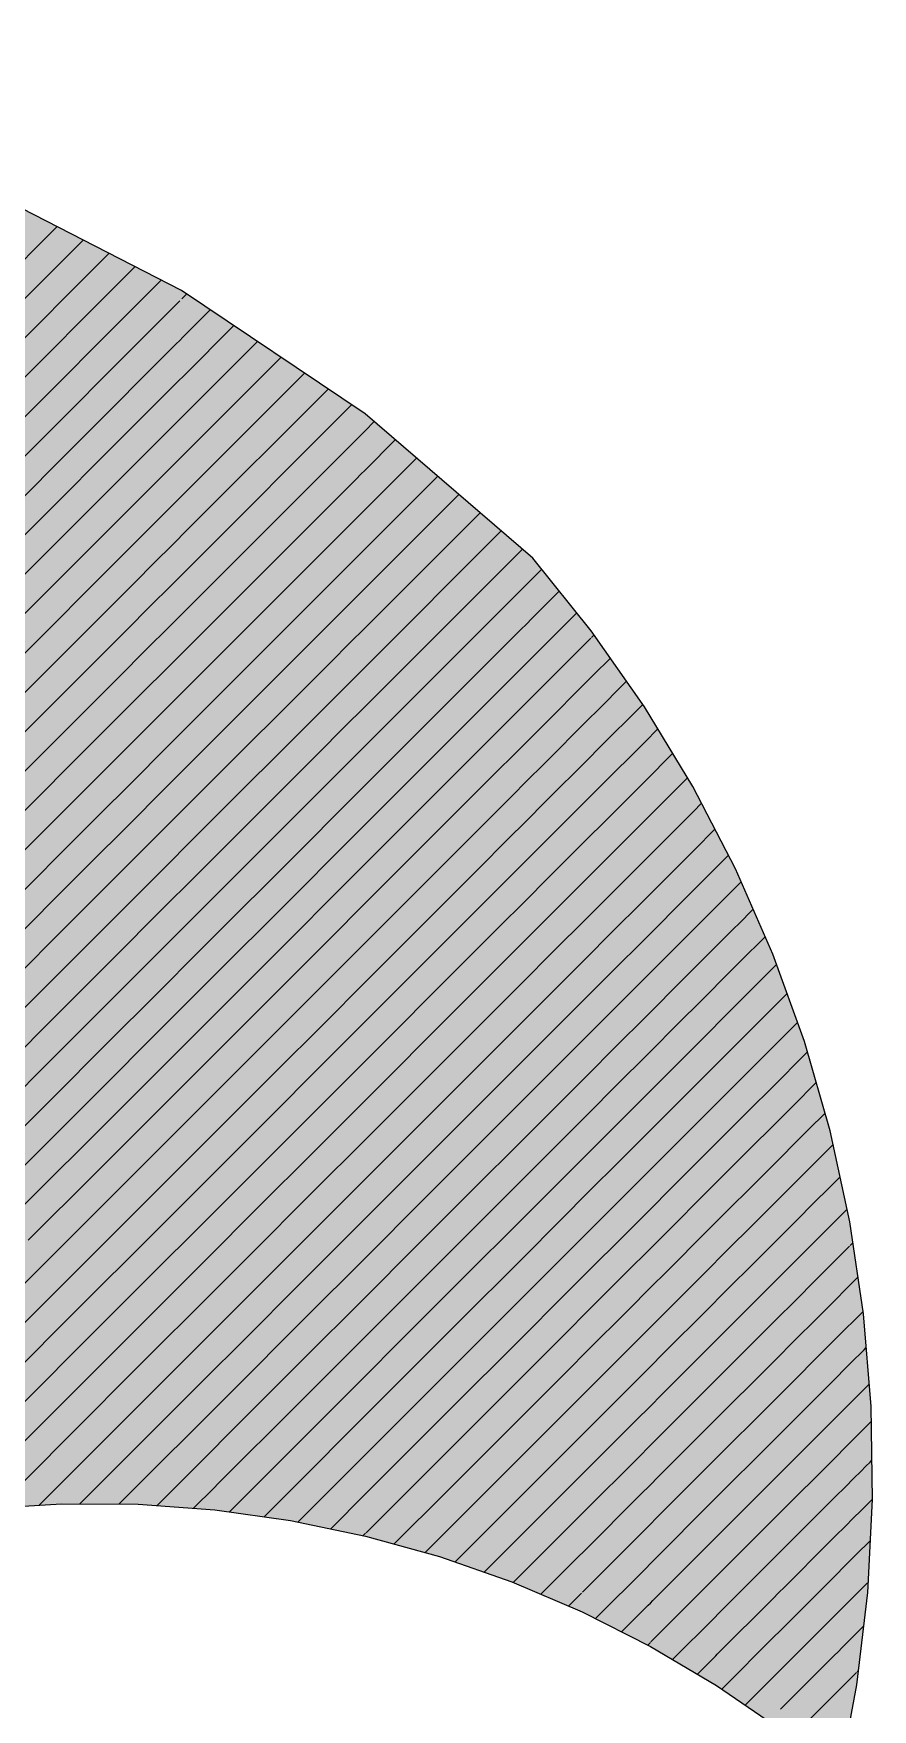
# Model space of a CAD drawing. Extents: x -15895 to 12929, y -2522 to 15173.
# Drawn here: x -8945.92 to -8938.39, y 11174.09 to 11189.13 of the extents above; entities that cross this region are included whole.
import ezdxf

# ---------------------------------------------------------------- set-up
doc = ezdxf.new("R2010")
doc.units = 0
doc.layers.add('MTH-CARIMBO-TXT1', color=1, linetype='Continuous')

msp = doc.modelspace()

# ---------------------------------------------------------------- linework, layer by layer
at = {"layer": 'MTH-CARIMBO-TXT1', "linetype": 'Continuous'}
for p, q in [((-8946.359, 11186.747), (-8945.708, 11187.397)), ((-8946.359, 11186.393), (-8945.475, 11187.277)), ((-8946.359, 11186.04), (-8945.241, 11187.158)), ((-8946.358, 11185.687), (-8945.007, 11187.038)), ((-8946.358, 11185.333), (-8944.774, 11186.918)), ((-8946.358, 11184.98), (-8944.607, 11186.731)), ((-8944.59, 11186.748), (-8944.545, 11186.793)), ((-8944.581, 11186.404), (-8944.333, 11186.651)), ((-8944.64, 11186.345), (-8944.608, 11186.376)), ((-8944.608, 11186.376), (-8944.581, 11186.404)), ((-8944.571, 11186.059), (-8944.122, 11186.509)), ((-8944.562, 11185.715), (-8943.911, 11186.367)), ((-8946.358, 11184.626), (-8944.675, 11186.309)), ((-8944.675, 11186.309), (-8944.64, 11186.345)), ((-8944.553, 11185.371), (-8943.699, 11186.224)), ((-8944.543, 11185.027), (-8943.488, 11186.082)), ((-8944.743, 11185.888), (-8944.678, 11185.952)), ((-8944.678, 11185.952), (-8944.621, 11186.01)), ((-8944.621, 11186.01), (-8944.571, 11186.059)), ((-8944.534, 11184.683), (-8943.276, 11185.94)), ((-8946.358, 11184.273), (-8944.743, 11185.888)), ((-8944.524, 11184.339), (-8943.065, 11185.798)), ((-8944.717, 11185.56), (-8944.634, 11185.643)), ((-8944.634, 11185.643), (-8944.562, 11185.715)), ((-8942.944, 11185.565), (-8942.863, 11185.647)), ((-8946.358, 11183.919), (-8944.811, 11185.466)), ((-8944.811, 11185.466), (-8944.717, 11185.56)), ((-8944.515, 11183.994), (-8942.968, 11185.541)), ((-8942.968, 11185.541), (-8942.955, 11185.554)), ((-8942.955, 11185.554), (-8942.944, 11185.565)), ((-8942.944, 11185.212), (-8942.673, 11185.483)), ((-8944.647, 11185.276), (-8944.553, 11185.371)), ((-8942.944, 11184.859), (-8942.483, 11185.32)), ((-8944.879, 11185.045), (-8944.756, 11185.168)), ((-8944.756, 11185.168), (-8944.647, 11185.276)), ((-8943.024, 11185.131), (-8942.981, 11185.175)), ((-8942.981, 11185.175), (-8942.944, 11185.212)), ((-8946.358, 11183.566), (-8944.879, 11185.045)), ((-8944.66, 11184.91), (-8944.543, 11185.027)), ((-8944.506, 11183.65), (-8943.024, 11185.131)), ((-8942.944, 11184.505), (-8942.293, 11185.156)), ((-8944.795, 11184.776), (-8944.66, 11184.91)), ((-8942.943, 11184.152), (-8942.102, 11184.993)), ((-8944.947, 11184.623), (-8944.795, 11184.776)), ((-8944.496, 11183.306), (-8943.081, 11184.722)), ((-8943.081, 11184.722), (-8943.006, 11184.796)), ((-8943.006, 11184.796), (-8942.944, 11184.859)), ((-8942.943, 11183.798), (-8941.912, 11184.829)), ((-8946.357, 11183.213), (-8944.947, 11184.623)), ((-8944.673, 11184.543), (-8944.534, 11184.683)), ((-8942.943, 11183.445), (-8941.722, 11184.666)), ((-8944.833, 11184.383), (-8944.673, 11184.543)), ((-8943.137, 11184.312), (-8943.032, 11184.417)), ((-8943.032, 11184.417), (-8942.944, 11184.505)), ((-8942.943, 11183.092), (-8941.532, 11184.502)), ((-8945.015, 11184.201), (-8944.833, 11184.383)), ((-8944.686, 11184.177), (-8944.524, 11184.339)), ((-8944.487, 11182.962), (-8943.137, 11184.312)), ((-8941.43, 11184.251), (-8941.358, 11184.323)), ((-8946.357, 11182.859), (-8945.015, 11184.201)), ((-8944.872, 11183.991), (-8944.686, 11184.177)), ((-8943.057, 11184.038), (-8942.943, 11184.152)), ((-8942.943, 11182.738), (-8941.475, 11184.206)), ((-8941.475, 11184.206), (-8941.457, 11184.224)), ((-8941.457, 11184.224), (-8941.442, 11184.239)), ((-8941.442, 11184.239), (-8941.43, 11184.251)), ((-8941.414, 11183.913), (-8941.201, 11184.127)), ((-8945.083, 11183.78), (-8944.872, 11183.991)), ((-8944.699, 11183.81), (-8944.515, 11183.994)), ((-8943.193, 11183.902), (-8943.057, 11184.038)), ((-8944.911, 11183.599), (-8944.699, 11183.81)), ((-8944.478, 11182.618), (-8943.193, 11183.902)), ((-8941.548, 11183.779), (-8941.493, 11183.834)), ((-8941.493, 11183.834), (-8941.449, 11183.878)), ((-8941.449, 11183.878), (-8941.414, 11183.913)), ((-8941.399, 11183.575), (-8941.043, 11183.931)), ((-8946.357, 11182.506), (-8945.083, 11183.78)), ((-8943.249, 11183.492), (-8943.083, 11183.659)), ((-8943.083, 11183.659), (-8942.943, 11183.798)), ((-8942.943, 11182.385), (-8941.548, 11183.779)), ((-8941.383, 11183.238), (-8940.916, 11183.705)), ((-8940.911, 11183.709), (-8940.888, 11183.733)), ((-8945.151, 11183.358), (-8944.911, 11183.599)), ((-8944.713, 11183.443), (-8944.506, 11183.65)), ((-8941.53, 11183.444), (-8941.457, 11183.517)), ((-8941.457, 11183.517), (-8941.399, 11183.575)), ((-8940.892, 11183.375), (-8940.742, 11183.525)), ((-8946.357, 11182.152), (-8945.151, 11183.358)), ((-8944.95, 11183.206), (-8944.713, 11183.443)), ((-8944.468, 11182.273), (-8943.249, 11183.492)), ((-8943.108, 11183.28), (-8942.943, 11183.445)), ((-8941.621, 11183.353), (-8941.53, 11183.444)), ((-8940.919, 11183.348), (-8940.892, 11183.375)), ((-8944.726, 11183.077), (-8944.496, 11183.306)), ((-8943.306, 11183.082), (-8943.108, 11183.28)), ((-8942.942, 11182.032), (-8941.621, 11183.353)), ((-8941.464, 11183.156), (-8941.383, 11183.238)), ((-8941.367, 11182.9), (-8940.919, 11183.348)), ((-8940.872, 11183.041), (-8940.596, 11183.317)), ((-8945.219, 11182.937), (-8944.95, 11183.206)), ((-8944.988, 11182.814), (-8944.726, 11183.077)), ((-8944.459, 11181.929), (-8943.306, 11183.082)), ((-8943.134, 11182.901), (-8942.943, 11183.092)), ((-8941.566, 11183.054), (-8941.464, 11183.156)), ((-8940.853, 11182.707), (-8940.451, 11183.109)), ((-8946.357, 11181.799), (-8945.219, 11182.937)), ((-8944.739, 11182.71), (-8944.487, 11182.962)), ((-8942.942, 11181.678), (-8941.694, 11182.926)), ((-8941.694, 11182.926), (-8941.566, 11183.054)), ((-8941.351, 11182.562), (-8940.922, 11182.991)), ((-8940.922, 11182.991), (-8940.872, 11183.041)), ((-8945.287, 11182.515), (-8944.988, 11182.814)), ((-8943.362, 11182.673), (-8943.134, 11182.901)), ((-8941.603, 11182.664), (-8941.472, 11182.795)), ((-8941.472, 11182.795), (-8941.367, 11182.9)), ((-8940.833, 11182.373), (-8940.434, 11182.772)), ((-8940.434, 11182.772), (-8940.316, 11182.89)), ((-8945.027, 11182.422), (-8944.739, 11182.71)), ((-8944.752, 11182.343), (-8944.478, 11182.618)), ((-8944.449, 11181.585), (-8943.362, 11182.673)), ((-8943.159, 11182.522), (-8942.943, 11182.738)), ((-8941.767, 11182.5), (-8941.603, 11182.664)), ((-8941.335, 11182.225), (-8940.925, 11182.634)), ((-8940.925, 11182.634), (-8940.853, 11182.707)), ((-8940.431, 11182.421), (-8940.183, 11182.67)), ((-8946.357, 11181.446), (-8945.287, 11182.515)), ((-8943.418, 11182.263), (-8943.159, 11182.522)), ((-8942.942, 11181.325), (-8941.767, 11182.5)), ((-8941.479, 11182.434), (-8941.351, 11182.562)), ((-8945.355, 11182.094), (-8945.027, 11182.422)), ((-8945.066, 11182.029), (-8944.752, 11182.343)), ((-8943.185, 11182.143), (-8942.943, 11182.385)), ((-8941.639, 11182.274), (-8941.479, 11182.434)), ((-8940.928, 11182.278), (-8940.833, 11182.373)), ((-8940.813, 11182.039), (-8940.431, 11182.421)), ((-8940.429, 11182.07), (-8940.049, 11182.45)), ((-8944.765, 11181.977), (-8944.468, 11182.273)), ((-8944.44, 11181.241), (-8943.418, 11182.263)), ((-8941.84, 11182.073), (-8941.639, 11182.274)), ((-8941.487, 11182.073), (-8941.335, 11182.225)), ((-8941.319, 11181.887), (-8940.928, 11182.278)), ((-8939.997, 11182.148), (-8939.924, 11182.222)), ((-8946.357, 11181.092), (-8945.355, 11182.094)), ((-8945.423, 11181.672), (-8945.066, 11182.029)), ((-8943.474, 11181.853), (-8943.185, 11182.143)), ((-8943.21, 11181.764), (-8942.942, 11182.032)), ((-8942.942, 11180.971), (-8941.84, 11182.073)), ((-8941.676, 11181.884), (-8941.487, 11182.073)), ((-8940.932, 11181.921), (-8940.813, 11182.039)), ((-8940.794, 11181.705), (-8940.429, 11182.07)), ((-8940.427, 11181.719), (-8940.015, 11182.131)), ((-8940.015, 11182.131), (-8939.997, 11182.148)), ((-8945.105, 11181.637), (-8944.765, 11181.977)), ((-8944.778, 11181.61), (-8944.459, 11181.929)), ((-8944.431, 11180.897), (-8943.474, 11181.853)), ((-8941.913, 11181.647), (-8941.676, 11181.884)), ((-8941.494, 11181.712), (-8941.319, 11181.887)), ((-8941.303, 11181.549), (-8940.932, 11181.921)), ((-8939.988, 11181.804), (-8939.803, 11181.989)), ((-8943.531, 11181.443), (-8943.21, 11181.764)), ((-8941.712, 11181.494), (-8941.494, 11181.712)), ((-8940.935, 11181.564), (-8940.794, 11181.705)), ((-8940.774, 11181.371), (-8940.427, 11181.719)), ((-8940.425, 11181.367), (-8940.033, 11181.759)), ((-8940.033, 11181.759), (-8939.988, 11181.804)), ((-8939.979, 11181.46), (-8939.682, 11181.756)), ((-8946.356, 11180.739), (-8945.423, 11181.672)), ((-8945.491, 11181.251), (-8945.105, 11181.637)), ((-8945.143, 11181.245), (-8944.778, 11181.61)), ((-8944.791, 11181.244), (-8944.449, 11181.585)), ((-8943.236, 11181.384), (-8942.942, 11181.678)), ((-8942.942, 11180.618), (-8941.913, 11181.647)), ((-8941.288, 11181.211), (-8940.935, 11181.564)), ((-8944.421, 11180.553), (-8943.531, 11181.443)), ((-8941.986, 11181.22), (-8941.712, 11181.494)), ((-8941.501, 11181.351), (-8941.303, 11181.549)), ((-8940.051, 11181.387), (-8939.979, 11181.46)), ((-8939.97, 11181.115), (-8939.622, 11181.462)), ((-8939.622, 11181.462), (-8939.61, 11181.475)), ((-8939.61, 11181.475), (-8939.568, 11181.517)), ((-8943.587, 11181.033), (-8943.236, 11181.384)), ((-8943.261, 11181.005), (-8942.942, 11181.325)), ((-8941.749, 11181.104), (-8941.501, 11181.351)), ((-8940.938, 11181.207), (-8940.774, 11181.371)), ((-8940.755, 11181.037), (-8940.425, 11181.367)), ((-8940.422, 11181.016), (-8940.051, 11181.387)), ((-8939.593, 11181.138), (-8939.46, 11181.271)), ((-8946.356, 11180.385), (-8945.491, 11181.251)), ((-8945.559, 11180.829), (-8945.143, 11181.245)), ((-8945.182, 11180.852), (-8944.791, 11181.244)), ((-8944.804, 11180.877), (-8944.44, 11181.241)), ((-8942.942, 11180.265), (-8941.986, 11181.22)), ((-8942.059, 11180.794), (-8941.749, 11181.104)), ((-8941.509, 11180.99), (-8941.288, 11181.211)), ((-8941.272, 11180.874), (-8940.938, 11181.207)), ((-8940.07, 11181.015), (-8939.97, 11181.115)), ((-8939.631, 11181.1), (-8939.593, 11181.138)), ((-8944.412, 11180.208), (-8943.587, 11181.033)), ((-8943.643, 11180.624), (-8943.261, 11181.005)), ((-8943.287, 11180.626), (-8942.942, 11180.971)), ((-8941.785, 11180.714), (-8941.509, 11180.99)), ((-8940.941, 11180.851), (-8940.755, 11181.037)), ((-8940.735, 11180.703), (-8940.422, 11181.016)), ((-8940.42, 11180.665), (-8940.07, 11181.015)), ((-8939.961, 11180.771), (-8939.631, 11181.1)), ((-8939.576, 11180.802), (-8939.352, 11181.025)), ((-8946.356, 11180.032), (-8945.559, 11180.829)), ((-8945.627, 11180.408), (-8945.182, 11180.852)), ((-8945.221, 11180.46), (-8944.804, 11180.877)), ((-8944.817, 11180.51), (-8944.431, 11180.897)), ((-8941.516, 11180.629), (-8941.272, 11180.874)), ((-8941.256, 11180.536), (-8940.941, 11180.851)), ((-8939.639, 11180.738), (-8939.576, 11180.802)), ((-8942.941, 11179.911), (-8942.059, 11180.794)), ((-8942.132, 11180.367), (-8941.785, 11180.714)), ((-8940.945, 11180.494), (-8940.735, 11180.703)), ((-8940.716, 11180.369), (-8940.42, 11180.665)), ((-8940.088, 11180.643), (-8939.961, 11180.771)), ((-8939.951, 11180.426), (-8939.639, 11180.738)), ((-8939.558, 11180.466), (-8939.283, 11180.742)), ((-8939.283, 11180.742), (-8939.25, 11180.774)), ((-8945.26, 11180.068), (-8944.817, 11180.51)), ((-8944.83, 11180.144), (-8944.421, 11180.553)), ((-8944.403, 11179.864), (-8943.643, 11180.624)), ((-8943.699, 11180.214), (-8943.287, 11180.626)), ((-8943.312, 11180.247), (-8942.942, 11180.618)), ((-8941.822, 11180.324), (-8941.516, 11180.629)), ((-8941.524, 11180.268), (-8941.256, 11180.536)), ((-8940.418, 11180.313), (-8940.088, 11180.643)), ((-8939.279, 11180.391), (-8939.156, 11180.515)), ((-8946.356, 11179.678), (-8945.627, 11180.408)), ((-8945.695, 11179.986), (-8945.221, 11180.46)), ((-8942.941, 11179.558), (-8942.132, 11180.367)), ((-8941.24, 11180.198), (-8940.945, 11180.494)), ((-8940.948, 11180.137), (-8940.716, 11180.369)), ((-8940.106, 11180.272), (-8939.951, 11180.426)), ((-8939.942, 11180.082), (-8939.648, 11180.376)), ((-8939.648, 11180.376), (-8939.558, 11180.466)), ((-8939.541, 11180.129), (-8939.279, 11180.391)), ((-8944.843, 11179.777), (-8944.412, 11180.208)), ((-8944.393, 11179.52), (-8943.699, 11180.214)), ((-8943.756, 11179.804), (-8943.312, 11180.247)), ((-8943.338, 11179.868), (-8942.942, 11180.265)), ((-8942.205, 11179.941), (-8941.822, 11180.324)), ((-8941.858, 11179.934), (-8941.524, 11180.268)), ((-8940.696, 11180.035), (-8940.418, 11180.313)), ((-8940.415, 11179.962), (-8940.106, 11180.272)), ((-8939.276, 11180.041), (-8939.062, 11180.255)), ((-8945.763, 11179.565), (-8945.26, 11180.068)), ((-8945.298, 11179.675), (-8944.83, 11180.144)), ((-8941.531, 11179.907), (-8941.24, 11180.198)), ((-8941.224, 11179.861), (-8940.948, 11180.137)), ((-8940.124, 11179.9), (-8939.942, 11180.082)), ((-8939.656, 11180.014), (-8939.541, 11180.129)), ((-8946.356, 11179.325), (-8945.695, 11179.986)), ((-8943.363, 11179.489), (-8942.941, 11179.911)), ((-8942.941, 11179.204), (-8942.205, 11179.941)), ((-8942.278, 11179.514), (-8941.858, 11179.934)), ((-8941.895, 11179.544), (-8941.531, 11179.907)), ((-8940.951, 11179.78), (-8940.696, 11180.035)), ((-8940.677, 11179.701), (-8940.415, 11179.962)), ((-8940.413, 11179.611), (-8940.124, 11179.9)), ((-8939.933, 11179.737), (-8939.656, 11180.014)), ((-8939.524, 11179.793), (-8939.276, 11180.041)), ((-8939.273, 11179.69), (-8939.005, 11179.959)), ((-8939.005, 11179.959), (-8938.995, 11179.969)), ((-8938.995, 11179.969), (-8938.973, 11179.99)), ((-8945.337, 11179.283), (-8944.843, 11179.777)), ((-8944.856, 11179.411), (-8944.403, 11179.864)), ((-8944.384, 11179.176), (-8943.756, 11179.804)), ((-8943.812, 11179.394), (-8943.338, 11179.868)), ((-8941.539, 11179.546), (-8941.224, 11179.861)), ((-8941.208, 11179.523), (-8940.951, 11179.78)), ((-8939.665, 11179.652), (-8939.524, 11179.793)), ((-8945.831, 11179.143), (-8945.298, 11179.675)), ((-8940.954, 11179.423), (-8940.677, 11179.701)), ((-8940.657, 11179.367), (-8940.413, 11179.611)), ((-8940.142, 11179.528), (-8939.933, 11179.737)), ((-8939.924, 11179.393), (-8939.665, 11179.652)), ((-8939.507, 11179.457), (-8939.273, 11179.69)), ((-8939.018, 11179.592), (-8938.978, 11179.631)), ((-8938.978, 11179.631), (-8938.894, 11179.715)), ((-8946.356, 11178.972), (-8945.763, 11179.565)), ((-8944.869, 11179.044), (-8944.393, 11179.52)), ((-8943.868, 11178.984), (-8943.363, 11179.489)), ((-8943.389, 11179.11), (-8942.941, 11179.558)), ((-8942.941, 11178.851), (-8942.278, 11179.514)), ((-8942.351, 11179.088), (-8941.895, 11179.544)), ((-8941.931, 11179.154), (-8941.539, 11179.546)), ((-8941.546, 11179.185), (-8941.208, 11179.523)), ((-8940.411, 11179.26), (-8940.142, 11179.528)), ((-8939.673, 11179.29), (-8939.507, 11179.457)), ((-8939.27, 11179.34), (-8939.018, 11179.592)), ((-8945.376, 11178.891), (-8944.856, 11179.411)), ((-8944.374, 11178.832), (-8943.812, 11179.394)), ((-8941.193, 11179.185), (-8940.954, 11179.423)), ((-8940.957, 11179.067), (-8940.657, 11179.367)), ((-8940.161, 11179.156), (-8939.924, 11179.393)), ((-8939.489, 11179.121), (-8939.27, 11179.34)), ((-8938.962, 11179.294), (-8938.815, 11179.441)), ((-8945.899, 11178.722), (-8945.337, 11179.283)), ((-8944.882, 11178.677), (-8944.384, 11179.176)), ((-8943.415, 11178.731), (-8942.941, 11179.204)), ((-8942.424, 11178.661), (-8941.931, 11179.154)), ((-8941.968, 11178.764), (-8941.546, 11179.185)), ((-8941.553, 11178.824), (-8941.193, 11179.185)), ((-8940.637, 11179.033), (-8940.411, 11179.26)), ((-8940.409, 11178.908), (-8940.161, 11179.156)), ((-8939.915, 11179.049), (-8939.673, 11179.29)), ((-8939.267, 11178.989), (-8939.031, 11179.225)), ((-8939.031, 11179.225), (-8938.962, 11179.294)), ((-8938.767, 11179.136), (-8938.743, 11179.16)), ((-8946.356, 11178.618), (-8945.831, 11179.143)), ((-8945.415, 11178.499), (-8944.869, 11179.044)), ((-8943.924, 11178.575), (-8943.389, 11179.11)), ((-8942.941, 11178.498), (-8942.351, 11179.088)), ((-8941.177, 11178.847), (-8940.957, 11179.067)), ((-8940.961, 11178.71), (-8940.637, 11179.033)), ((-8940.179, 11178.785), (-8939.915, 11179.049)), ((-8939.681, 11178.928), (-8939.489, 11179.121)), ((-8938.946, 11178.957), (-8938.767, 11179.136)), ((-8945.967, 11178.3), (-8945.376, 11178.891)), ((-8944.365, 11178.487), (-8943.868, 11178.984)), ((-8943.44, 11178.352), (-8942.941, 11178.851)), ((-8941.561, 11178.463), (-8941.177, 11178.847)), ((-8940.618, 11178.699), (-8940.409, 11178.908)), ((-8939.906, 11178.704), (-8939.681, 11178.928)), ((-8939.472, 11178.784), (-8939.267, 11178.989)), ((-8939.264, 11178.639), (-8939.044, 11178.859)), ((-8939.044, 11178.859), (-8938.946, 11178.957)), ((-8938.762, 11178.787), (-8938.68, 11178.869)), ((-8946.356, 11178.265), (-8945.899, 11178.722)), ((-8944.895, 11178.311), (-8944.374, 11178.832)), ((-8943.981, 11178.165), (-8943.415, 11178.731)), ((-8942.497, 11178.235), (-8941.968, 11178.764)), ((-8942.004, 11178.374), (-8941.553, 11178.824)), ((-8941.161, 11178.51), (-8940.961, 11178.71)), ((-8940.964, 11178.353), (-8940.618, 11178.699)), ((-8940.406, 11178.557), (-8940.179, 11178.785)), ((-8940.197, 11178.413), (-8939.906, 11178.704)), ((-8939.69, 11178.566), (-8939.472, 11178.784)), ((-8938.93, 11178.62), (-8938.762, 11178.787)), ((-8945.453, 11178.106), (-8944.882, 11178.677)), ((-8944.356, 11178.143), (-8943.924, 11178.575)), ((-8942.941, 11178.144), (-8942.424, 11178.661)), ((-8940.598, 11178.365), (-8940.406, 11178.557)), ((-8939.897, 11178.36), (-8939.69, 11178.566)), ((-8939.455, 11178.448), (-8939.264, 11178.639)), ((-8939.057, 11178.492), (-8938.93, 11178.62)), ((-8938.757, 11178.439), (-8938.617, 11178.579)), ((-8946.035, 11177.879), (-8945.415, 11178.499)), ((-8944.908, 11177.944), (-8944.365, 11178.487)), ((-8943.466, 11177.973), (-8942.941, 11178.498)), ((-8942.041, 11177.983), (-8941.561, 11178.463)), ((-8941.568, 11178.102), (-8941.161, 11178.51)), ((-8940.404, 11178.206), (-8940.197, 11178.413)), ((-8939.698, 11178.205), (-8939.455, 11178.448)), ((-8939.261, 11178.289), (-8939.057, 11178.492)), ((-8938.913, 11178.282), (-8938.757, 11178.439)), ((-8945.492, 11177.714), (-8944.895, 11178.311)), ((-8944.037, 11177.755), (-8943.44, 11178.352)), ((-8942.57, 11177.808), (-8942.004, 11178.374)), ((-8941.145, 11178.172), (-8940.964, 11178.353)), ((-8940.967, 11177.996), (-8940.598, 11178.365)), ((-8940.215, 11178.041), (-8939.897, 11178.36)), ((-8939.437, 11178.112), (-8939.261, 11178.289)), ((-8939.071, 11178.125), (-8938.913, 11178.282)), ((-8938.751, 11178.091), (-8938.596, 11178.246)), ((-8938.589, 11178.253), (-8938.564, 11178.278)), ((-8946.103, 11177.457), (-8945.453, 11178.106)), ((-8944.922, 11177.578), (-8944.356, 11178.143)), ((-8944.346, 11177.799), (-8943.981, 11178.165)), ((-8943.491, 11177.594), (-8942.941, 11178.144)), ((-8942.94, 11177.791), (-8942.497, 11178.235)), ((-8942.077, 11177.593), (-8941.568, 11178.102)), ((-8941.576, 11177.741), (-8941.145, 11178.172)), ((-8940.579, 11178.031), (-8940.404, 11178.206)), ((-8939.888, 11178.015), (-8939.698, 11178.205)), ((-8939.707, 11177.843), (-8939.437, 11178.112)), ((-8939.258, 11177.938), (-8939.071, 11178.125)), ((-8945.531, 11177.322), (-8944.908, 11177.944)), ((-8944.093, 11177.345), (-8943.466, 11177.973)), ((-8942.643, 11177.382), (-8942.041, 11177.983)), ((-8941.129, 11177.834), (-8940.967, 11177.996)), ((-8940.97, 11177.64), (-8940.579, 11178.031)), ((-8940.402, 11177.855), (-8940.215, 11178.041)), ((-8940.233, 11177.669), (-8939.888, 11178.015)), ((-8939.084, 11177.758), (-8938.897, 11177.945)), ((-8938.897, 11177.945), (-8938.751, 11178.091)), ((-8938.584, 11177.905), (-8938.519, 11177.97)), ((-8944.935, 11177.211), (-8944.346, 11177.799)), ((-8942.94, 11177.437), (-8942.57, 11177.808)), ((-8941.583, 11177.38), (-8941.129, 11177.834)), ((-8940.559, 11177.697), (-8940.402, 11177.855)), ((-8939.878, 11177.671), (-8939.707, 11177.843)), ((-8939.42, 11177.776), (-8939.258, 11177.938)), ((-8938.746, 11177.742), (-8938.603, 11177.886)), ((-8938.603, 11177.886), (-8938.584, 11177.905)), ((-8946.17, 11177.036), (-8945.492, 11177.714)), ((-8944.337, 11177.455), (-8944.037, 11177.755)), ((-8943.517, 11177.215), (-8942.94, 11177.791)), ((-8942.114, 11177.203), (-8941.576, 11177.741)), ((-8940.974, 11177.283), (-8940.559, 11177.697)), ((-8940.399, 11177.503), (-8940.233, 11177.669)), ((-8940.252, 11177.298), (-8939.878, 11177.671)), ((-8939.715, 11177.481), (-8939.42, 11177.776)), ((-8939.255, 11177.588), (-8939.084, 11177.758)), ((-8938.881, 11177.608), (-8938.746, 11177.742)), ((-8938.578, 11177.557), (-8938.473, 11177.662)), ((-8945.57, 11176.929), (-8944.922, 11177.578)), ((-8944.149, 11176.935), (-8943.491, 11177.594)), ((-8942.715, 11176.955), (-8942.077, 11177.593)), ((-8941.591, 11177.019), (-8941.113, 11177.497)), ((-8941.113, 11177.497), (-8940.97, 11177.64)), ((-8940.54, 11177.363), (-8940.399, 11177.503)), ((-8939.403, 11177.439), (-8939.255, 11177.588)), ((-8939.097, 11177.392), (-8938.881, 11177.608)), ((-8938.741, 11177.394), (-8938.609, 11177.526)), ((-8938.609, 11177.526), (-8938.578, 11177.557)), ((-8944.948, 11176.844), (-8944.337, 11177.455)), ((-8944.328, 11177.111), (-8944.093, 11177.345)), ((-8943.542, 11176.835), (-8942.94, 11177.437)), ((-8942.94, 11177.084), (-8942.643, 11177.382)), ((-8942.15, 11176.813), (-8941.583, 11177.38)), ((-8940.977, 11176.926), (-8940.54, 11177.363)), ((-8939.869, 11177.326), (-8939.715, 11177.481)), ((-8939.724, 11177.119), (-8939.403, 11177.439)), ((-8939.251, 11177.237), (-8939.097, 11177.392)), ((-8938.864, 11177.271), (-8938.741, 11177.394)), ((-8946.238, 11176.614), (-8945.531, 11177.322)), ((-8945.608, 11176.537), (-8944.935, 11177.211)), ((-8944.206, 11176.526), (-8943.517, 11177.215)), ((-8942.788, 11176.529), (-8942.114, 11177.203)), ((-8941.097, 11177.159), (-8940.974, 11177.283)), ((-8940.397, 11177.152), (-8940.252, 11177.298)), ((-8940.27, 11176.926), (-8939.869, 11177.326)), ((-8939.386, 11177.103), (-8939.251, 11177.237)), ((-8939.11, 11177.025), (-8938.864, 11177.271)), ((-8938.616, 11177.166), (-8938.573, 11177.208)), ((-8938.573, 11177.208), (-8938.475, 11177.306)), ((-8938.475, 11177.306), (-8938.465, 11177.317)), ((-8938.465, 11177.317), (-8938.445, 11177.337)), ((-8944.961, 11176.478), (-8944.328, 11177.111)), ((-8943.568, 11176.456), (-8942.94, 11177.084)), ((-8941.598, 11176.658), (-8941.097, 11177.159)), ((-8940.52, 11177.029), (-8940.397, 11177.152)), ((-8939.86, 11176.982), (-8939.724, 11177.119)), ((-8939.732, 11176.757), (-8939.386, 11177.103)), ((-8938.848, 11176.934), (-8938.736, 11177.046)), ((-8938.736, 11177.046), (-8938.616, 11177.166)), ((-8946.306, 11176.193), (-8945.57, 11176.929)), ((-8944.318, 11176.767), (-8944.149, 11176.935)), ((-8942.94, 11176.731), (-8942.715, 11176.955)), ((-8942.187, 11176.423), (-8941.591, 11177.019)), ((-8941.082, 11176.821), (-8940.977, 11176.926)), ((-8940.98, 11176.569), (-8940.52, 11177.029)), ((-8940.395, 11176.801), (-8940.27, 11176.926)), ((-8940.288, 11176.554), (-8939.86, 11176.982)), ((-8939.248, 11176.887), (-8939.11, 11177.025)), ((-8939.123, 11176.658), (-8938.848, 11176.934)), ((-8938.568, 11176.86), (-8938.482, 11176.946)), ((-8938.482, 11176.946), (-8938.459, 11176.969)), ((-8938.459, 11176.969), (-8938.418, 11177.01)), ((-8945.647, 11176.145), (-8944.948, 11176.844)), ((-8944.974, 11176.111), (-8944.318, 11176.767)), ((-8944.262, 11176.116), (-8943.542, 11176.835)), ((-8942.861, 11176.102), (-8942.15, 11176.813)), ((-8941.606, 11176.297), (-8941.082, 11176.821)), ((-8940.5, 11176.695), (-8940.395, 11176.801)), ((-8939.851, 11176.638), (-8939.732, 11176.757)), ((-8939.74, 11176.395), (-8939.368, 11176.767)), ((-8939.368, 11176.767), (-8939.248, 11176.887)), ((-8938.73, 11176.698), (-8938.622, 11176.806)), ((-8938.622, 11176.806), (-8938.568, 11176.86)), ((-8943.593, 11176.077), (-8942.94, 11176.731)), ((-8942.223, 11176.033), (-8941.598, 11176.658)), ((-8940.983, 11176.212), (-8940.5, 11176.695)), ((-8940.306, 11176.182), (-8939.851, 11176.638)), ((-8939.245, 11176.536), (-8939.123, 11176.658)), ((-8939.137, 11176.291), (-8938.832, 11176.596)), ((-8938.832, 11176.596), (-8938.73, 11176.698)), ((-8938.488, 11176.586), (-8938.454, 11176.62)), ((-8938.454, 11176.62), (-8938.404, 11176.67)), ((-8946.245, 11175.9), (-8945.608, 11176.537)), ((-8945.505, 11175.934), (-8944.961, 11176.478)), ((-8944.309, 11176.422), (-8944.206, 11176.526)), ((-8944.162, 11175.862), (-8943.568, 11176.456)), ((-8942.94, 11176.377), (-8942.788, 11176.529)), ((-8941.613, 11175.936), (-8941.066, 11176.483)), ((-8941.066, 11176.483), (-8940.98, 11176.569)), ((-8940.481, 11176.361), (-8940.393, 11176.45)), ((-8940.393, 11176.45), (-8940.288, 11176.554)), ((-8939.351, 11176.43), (-8939.245, 11176.536)), ((-8938.725, 11176.349), (-8938.628, 11176.446)), ((-8938.628, 11176.446), (-8938.563, 11176.512)), ((-8938.563, 11176.512), (-8938.488, 11176.586)), ((-8944.813, 11175.918), (-8944.309, 11176.422)), ((-8943.545, 11175.772), (-8942.94, 11176.377)), ((-8942.934, 11175.676), (-8942.187, 11176.423)), ((-8942.26, 11175.643), (-8941.606, 11176.297)), ((-8940.987, 11175.856), (-8940.481, 11176.361)), ((-8940.324, 11175.811), (-8939.842, 11176.293)), ((-8939.842, 11176.293), (-8939.74, 11176.395)), ((-8939.749, 11176.033), (-8939.351, 11176.43)), ((-8939.242, 11176.186), (-8939.137, 11176.291)), ((-8938.815, 11176.259), (-8938.725, 11176.349)), ((-8938.449, 11176.272), (-8938.41, 11176.31)), ((-8938.41, 11176.31), (-8938.394, 11176.327)), ((-8945.869, 11175.923), (-8945.647, 11176.145)), ((-8941.62, 11175.575), (-8941.05, 11176.146)), ((-8941.05, 11176.146), (-8940.983, 11176.212)), ((-8940.39, 11176.098), (-8940.306, 11176.182)), ((-8939.334, 11176.094), (-8939.242, 11176.186)), ((-8939.15, 11175.925), (-8938.815, 11176.259)), ((-8938.635, 11176.086), (-8938.557, 11176.164)), ((-8938.557, 11176.164), (-8938.495, 11176.226)), ((-8938.495, 11176.226), (-8938.449, 11176.272)), ((-8945.153, 11175.932), (-8944.974, 11176.111)), ((-8944.483, 11175.895), (-8944.3, 11176.078)), ((-8944.3, 11176.078), (-8944.262, 11176.116)), ((-8943.851, 11175.819), (-8943.593, 11176.077)), ((-8943.252, 11175.711), (-8942.94, 11176.024)), ((-8942.94, 11176.024), (-8942.861, 11176.102)), ((-8942.682, 11175.575), (-8942.223, 11176.033)), ((-8940.99, 11175.499), (-8940.461, 11176.027)), ((-8940.461, 11176.027), (-8940.39, 11176.098)), ((-8939.833, 11175.949), (-8939.749, 11176.033)), ((-8939.757, 11175.671), (-8939.334, 11176.094)), ((-8938.799, 11175.922), (-8938.72, 11176.001)), ((-8938.72, 11176.001), (-8938.635, 11176.086)), ((-8942.136, 11175.413), (-8941.613, 11175.936)), ((-8941.034, 11175.808), (-8940.987, 11175.856)), ((-8940.343, 11175.439), (-8939.833, 11175.949)), ((-8939.239, 11175.835), (-8939.15, 11175.925)), ((-8939.163, 11175.558), (-8938.799, 11175.922)), ((-8938.552, 11175.815), (-8938.501, 11175.866)), ((-8938.501, 11175.866), (-8938.443, 11175.924)), ((-8938.443, 11175.924), (-8938.417, 11175.95)), ((-8938.417, 11175.95), (-8938.389, 11175.978)), ((-8941.613, 11175.229), (-8941.034, 11175.808)), ((-8940.993, 11175.142), (-8940.442, 11175.693)), ((-8940.442, 11175.693), (-8940.388, 11175.747)), ((-8940.388, 11175.747), (-8940.324, 11175.811)), ((-8939.766, 11175.309), (-8939.317, 11175.758)), ((-8939.317, 11175.758), (-8939.239, 11175.835)), ((-8938.714, 11175.653), (-8938.641, 11175.726)), ((-8938.641, 11175.726), (-8938.552, 11175.815)), ((-8942.96, 11175.65), (-8942.939, 11175.671)), ((-8942.405, 11175.498), (-8942.26, 11175.643)), ((-8941.874, 11175.322), (-8941.62, 11175.575)), ((-8940.361, 11175.067), (-8939.824, 11175.604)), ((-8939.824, 11175.604), (-8939.757, 11175.671)), ((-8939.236, 11175.485), (-8939.163, 11175.558)), ((-8939.176, 11175.191), (-8938.783, 11175.585)), ((-8938.783, 11175.585), (-8938.714, 11175.653)), ((-8938.508, 11175.506), (-8938.438, 11175.576)), ((-8938.438, 11175.576), (-8938.423, 11175.59)), ((-8938.423, 11175.59), (-8938.408, 11175.606)), ((-8941.365, 11175.123), (-8941.018, 11175.47)), ((-8941.018, 11175.47), (-8940.99, 11175.499)), ((-8940.422, 11175.359), (-8940.386, 11175.396)), ((-8940.386, 11175.396), (-8940.343, 11175.439)), ((-8939.774, 11174.947), (-8939.299, 11175.422)), ((-8939.299, 11175.422), (-8939.236, 11175.485)), ((-8938.648, 11175.366), (-8938.547, 11175.467)), ((-8938.547, 11175.467), (-8938.508, 11175.506)), ((-8940.876, 11174.906), (-8940.422, 11175.359)), ((-8940.379, 11174.695), (-8939.815, 11175.26)), ((-8939.815, 11175.26), (-8939.766, 11175.309)), ((-8939.189, 11174.825), (-8938.766, 11175.247)), ((-8938.766, 11175.247), (-8938.709, 11175.305)), ((-8938.709, 11175.305), (-8938.648, 11175.366)), ((-8941.117, 11175.018), (-8941.002, 11175.133)), ((-8939.783, 11174.585), (-8939.282, 11175.085)), ((-8939.282, 11175.085), (-8939.233, 11175.135)), ((-8939.233, 11175.135), (-8939.176, 11175.191)), ((-8938.654, 11175.006), (-8938.541, 11175.119)), ((-8938.541, 11175.119), (-8938.514, 11175.146)), ((-8938.514, 11175.146), (-8938.433, 11175.227)), ((-8940.641, 11174.787), (-8940.403, 11175.025)), ((-8940.403, 11175.025), (-8940.383, 11175.044)), ((-8940.383, 11175.044), (-8940.361, 11175.067)), ((-8939.805, 11174.915), (-8939.774, 11174.947)), ((-8938.75, 11174.91), (-8938.704, 11174.956)), ((-8938.704, 11174.956), (-8938.654, 11175.006)), ((-8940.183, 11174.538), (-8939.805, 11174.915)), ((-8939.265, 11174.749), (-8939.23, 11174.784)), ((-8939.23, 11174.784), (-8939.189, 11174.825)), ((-8939.202, 11174.458), (-8938.75, 11174.91)), ((-8938.536, 11174.77), (-8938.521, 11174.786)), ((-8938.521, 11174.786), (-8938.467, 11174.84)), ((-8940.407, 11174.668), (-8940.383, 11174.691)), ((-8939.742, 11174.272), (-8939.265, 11174.749)), ((-8938.698, 11174.608), (-8938.661, 11174.646)), ((-8938.661, 11174.646), (-8938.536, 11174.77)), ((-8939.961, 11174.406), (-8939.796, 11174.571)), ((-8939.796, 11174.571), (-8939.783, 11174.585)), ((-8939.216, 11174.091), (-8938.734, 11174.573)), ((-8938.734, 11174.573), (-8938.698, 11174.608)), ((-8939.532, 11174.128), (-8939.247, 11174.413)), ((-8939.247, 11174.413), (-8939.226, 11174.434)), ((-8939.226, 11174.434), (-8939.202, 11174.458)), ((-8938.667, 11174.286), (-8938.531, 11174.422)), ((-8938.527, 11174.426), (-8938.514, 11174.439)), ((-8939.119, 11173.834), (-8938.718, 11174.236)), ((-8938.718, 11174.236), (-8938.693, 11174.26)), ((-8938.693, 11174.26), (-8938.667, 11174.286))]:
    msp.add_line(p, q, dxfattribs=at)
for points in [[(-8938.681, 11173.49), (-8938.529, 11174.311), (-8938.431, 11175.14), (-8938.389, 11175.973), (-8938.402, 11176.808), (-8938.469, 11177.64), (-8938.592, 11178.465), (-8938.77, 11179.281), (-8939, 11180.083), (-8939.284, 11180.868), (-8939.618, 11181.633), (-8940.003, 11182.374), (-8940.436, 11183.088), (-8940.915, 11183.771), (-8941.438, 11184.422), (-8942.944, 11185.716), (-8944.592, 11186.825), (-8946.359, 11187.731), (-8948.221, 11188.423), (-8950.151, 11188.891), (-8952.123, 11189.127), (-8954.109, 11189.13), (-8956.081, 11188.899), (-8958.013, 11188.437)], [(-8952.633, 11174.016), (-8952.126, 11174.301), (-8951.607, 11174.562), (-8951.076, 11174.798), (-8950.535, 11175.01), (-8949.984, 11175.196), (-8949.425, 11175.355), (-8948.859, 11175.489), (-8948.288, 11175.596), (-8947.712, 11175.676), (-8947.037, 11175.807), (-8946.355, 11175.894), (-8945.668, 11175.935), (-8944.98, 11175.931), (-8944.294, 11175.881), (-8943.613, 11175.786), (-8942.939, 11175.646), (-8942.277, 11175.462), (-8941.627, 11175.235), (-8940.995, 11174.966), (-8940.381, 11174.655), (-8939.789, 11174.304), (-8939.222, 11173.915)]]:
    msp.add_lwpolyline(points, dxfattribs=at)
for points in [[(-8944.592, 11186.825), (-8946.359, 11187.731), (-8946.355, 11175.894)], [(-8944.592, 11186.825), (-8946.355, 11175.894), (-8945.668, 11175.935)], [(-8944.592, 11186.825), (-8945.668, 11175.935), (-8944.98, 11175.931)], [(-8944.592, 11186.825), (-8944.98, 11175.931), (-8944.294, 11175.881)], [(-8944.592, 11186.825), (-8944.294, 11175.881), (-8942.944, 11185.716)], [(-8944.294, 11175.881), (-8943.613, 11175.786), (-8942.944, 11185.716)], [(-8943.613, 11175.786), (-8942.939, 11175.646), (-8942.944, 11185.716)], [(-8942.944, 11185.716), (-8942.939, 11175.646), (-8941.438, 11184.422)], [(-8942.939, 11175.646), (-8942.277, 11175.462), (-8941.438, 11184.422)], [(-8941.627, 11175.235), (-8941.438, 11184.422), (-8942.277, 11175.462)], [(-8940.995, 11174.966), (-8941.438, 11184.422), (-8941.627, 11175.235)], [(-8940.995, 11174.966), (-8940.915, 11183.771), (-8941.438, 11184.422)], [(-8940.381, 11174.655), (-8940.915, 11183.771), (-8940.995, 11174.966)], [(-8940.381, 11174.655), (-8940.436, 11183.088), (-8940.915, 11183.771)], [(-8940.436, 11183.088), (-8940.381, 11174.655), (-8940.003, 11182.374)], [(-8940.381, 11174.655), (-8939.789, 11174.304), (-8940.003, 11182.374)], [(-8939.789, 11174.304), (-8939.618, 11181.633), (-8940.003, 11182.374)], [(-8939.618, 11181.633), (-8939.789, 11174.304), (-8939.222, 11173.915)], [(-8939.284, 11180.868), (-8939.618, 11181.633), (-8939.222, 11173.915)], [(-8939, 11180.083), (-8939.284, 11180.868), (-8939.222, 11173.915)], [(-8938.681, 11173.49), (-8939, 11180.083), (-8939.222, 11173.915)], [(-8938.681, 11173.49), (-8938.77, 11179.281), (-8939, 11180.083)], [(-8938.592, 11178.465), (-8938.77, 11179.281), (-8938.681, 11173.49)], [(-8938.529, 11174.311), (-8938.592, 11178.465), (-8938.681, 11173.49)], [(-8938.469, 11177.64), (-8938.592, 11178.465), (-8938.529, 11174.311)], [(-8938.431, 11175.14), (-8938.469, 11177.64), (-8938.529, 11174.311)], [(-8938.402, 11176.808), (-8938.469, 11177.64), (-8938.431, 11175.14)], [(-8938.389, 11175.973), (-8938.402, 11176.808), (-8938.431, 11175.14)]]:
    msp.add_solid(points, dxfattribs=at)

doc.saveas('drawing.dxf')
